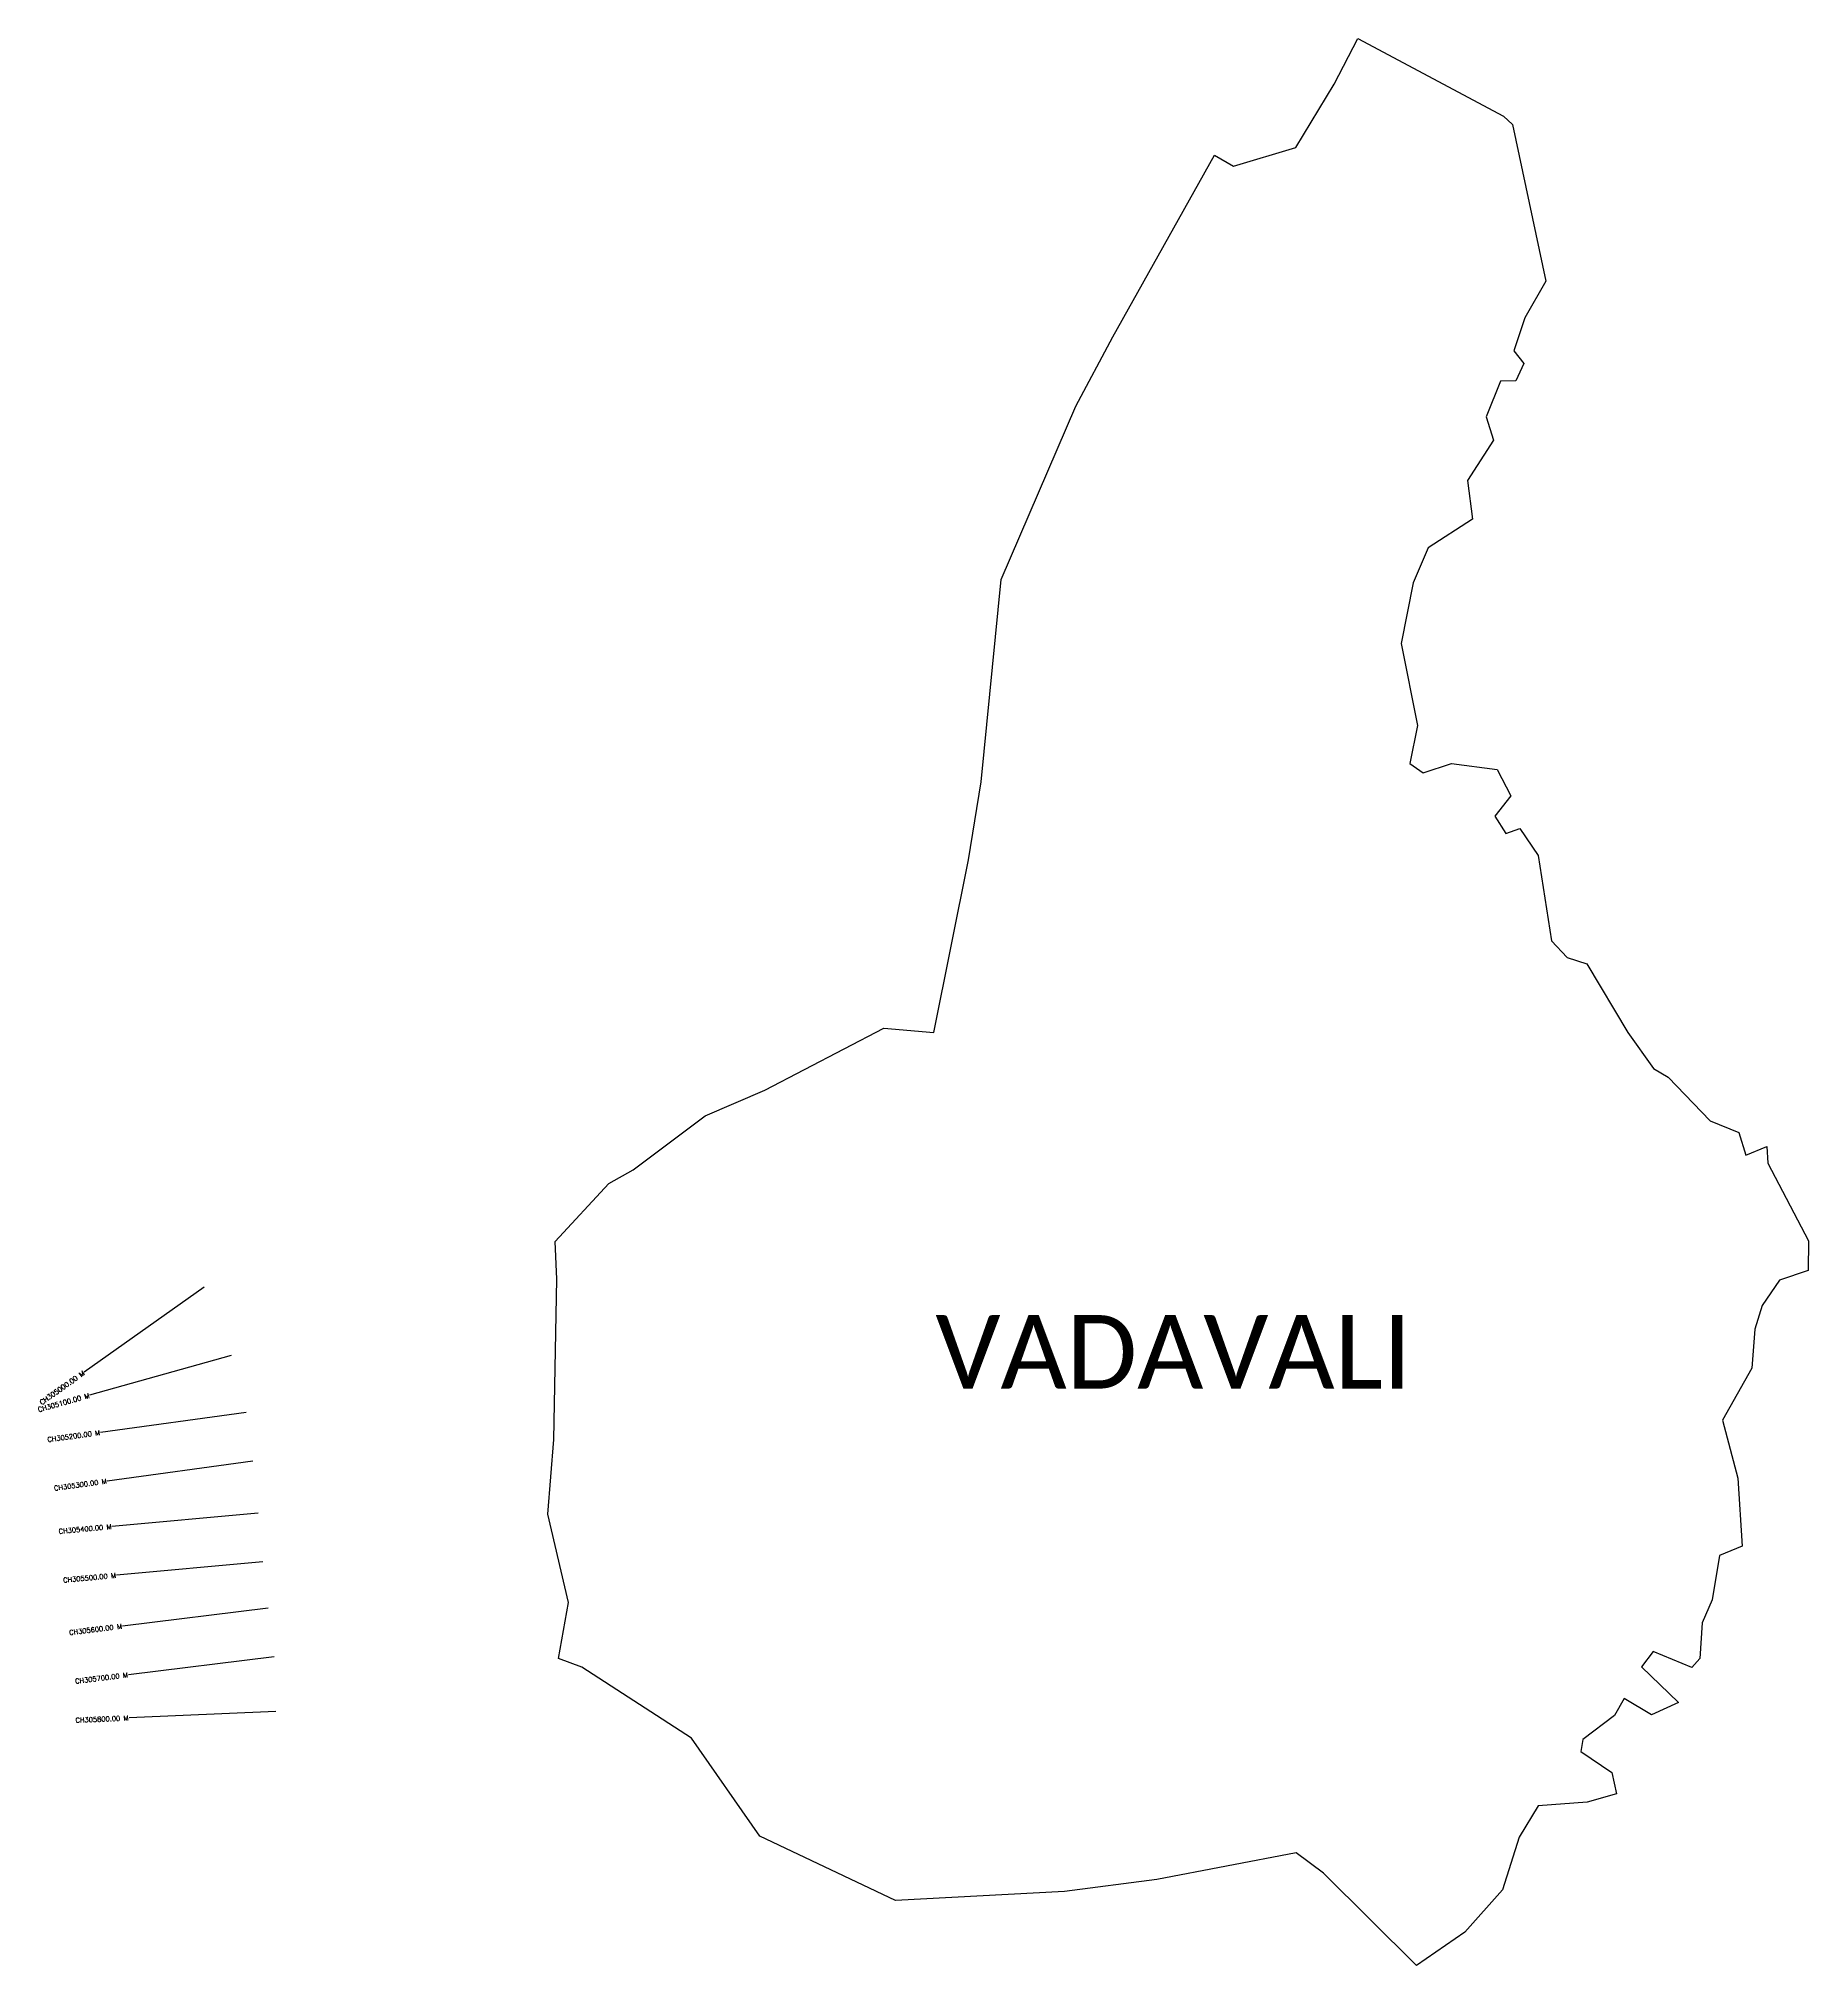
# Model space of a CAD drawing. Header units: metres. Extents: x 285921 to 289535, y 2012164 to 2016097.
import ezdxf
from ezdxf.enums import TextEntityAlignment as Align

# ---------------------------------------------------------------- set-up
doc = ezdxf.new("R2010")
doc.units = ezdxf.units.M
doc.header["$MEASUREMENT"] = 0
for name, color, linetype in [('CS', 134, 'Continuous'), ('CSMark', 6, 'Continuous'), ('village', 3, 'Continuous'), ('VILLAGE NAME', 250, 'Continuous')]:
    doc.layers.add(name, color=color, linetype=linetype)
doc.styles.get("Standard").update_dxf_attribs({"font": 'simplex.shx'})

msp = doc.modelspace()

# ---------------------------------------------------------------- linework, layer by layer
at = {"layer": 'CS'}
for p, q in [((286258.8, 2013548.6), (286014.1, 2013375.1)), ((286314, 2013409.2), (286025.3, 2013327.8)), ((286344.7, 2013292.4), (286047.5, 2013251.8)), ((286358.2, 2013193.3), (286061, 2013152.7)), ((286369.7, 2013087.4), (286070.9, 2013059.9)), ((286378.8, 2012987.8), (286080.1, 2012960.3)), ((286389.9, 2012892.9), (286092.1, 2012856.5)), ((286402, 2012793.7), (286104.3, 2012757.2)), ((286405.5, 2012682.2), (286105.8, 2012669.1))]:
    msp.add_line(p, q, dxfattribs=at)
at = {"layer": 'village', "color": 4}
msp.add_polyline3d([(288614.5, 2016097.2, 0), (288912, 2015938.9, 0), (288930.4, 2015921.8, 0), (288998.5, 2015601.6, 0), (288956.1, 2015527.3, 0), (288933.6, 2015459.9, 0), (288953.6, 2015434, 0), (288937.3, 2015398.2, 0), (288905.8, 2015397.7, 0), (288876.6, 2015325.1, 0), (288892.1, 2015277.4, 0), (288838.8, 2015195.1, 0), (288849.1, 2015116.1, 0), (288758.4, 2015057.5, 0), (288727.6, 2014986.2, 0), (288703.3, 2014862.4, 0), (288736.4, 2014695.2, 0), (288721.2, 2014617.3, 0), (288748.3, 2014598.2, 0), (288805.9, 2014617.3, 0), (288899.4, 2014605, 0), (288927.1, 2014551.4, 0), (288894.2, 2014509.6, 0), (288917, 2014474.2, 0), (288945.8, 2014484.6, 0), (288982.8, 2014429.6, 0), (289010.3, 2014255.7, 0), (289042.4, 2014221.1, 0), (289082.5, 2014208.3, 0), (289166.4, 2014068, 0), (289218.4, 2013994.8, 0), (289248.3, 2013977, 0), (289334, 2013887.8, 0), (289392.9, 2013864.1, 0), (289407.2, 2013818.2, 0), (289450, 2013835.3, 0), (289451.7, 2013801.5, 0), (289534.9, 2013643.2, 0), (289534.1, 2013582.3, 0), (289476.1, 2013562.9, 0), (289440.7, 2013511.2, 0), (289425.4, 2013462.8, 0), (289419.3, 2013383.3, 0), (289359.5, 2013276.7, 0), (289391, 2013158.7, 0), (289399.5, 2013019.9, 0), (289353.4, 2013000.9, 0), (289338, 2012910, 0), (289317.8, 2012863.1, 0), (289313.4, 2012790.4, 0), (289296.9, 2012772.2, 0), (289217.8, 2012805, 0), (289194, 2012773.8, 0), (289269.7, 2012700.9, 0), (289214.7, 2012675.6, 0), (289158.9, 2012708.6, 0), (289138.9, 2012673.9, 0), (289074.1, 2012625.4, 0), (289070, 2012600.9, 0), (289133.3, 2012558, 0), (289143.2, 2012514.5, 0), (289083.1, 2012496.9, 0), (288983, 2012490, 0), (288944.5, 2012425.8, 0), (288909.9, 2012318.5, 0), (288833.3, 2012231.7, 0), (288734.7, 2012163.9, 0), (288544.9, 2012352.1, 0), (288488.6, 2012393.5, 0), (288204.4, 2012339.6, 0), (288015.8, 2012314.7, 0), (287670.6, 2012296.6, 0), (287393.9, 2012427.6, 0), (287253.9, 2012628, 0), (287030.1, 2012773.1, 0), (286982.7, 2012790.8, 0), (287002.9, 2012905.1, 0), (286960.7, 2013085.4, 0), (286972.9, 2013237.2, 0), (286979.5, 2013565.1, 0), (286976.1, 2013641.5, 0), (287085.2, 2013760, 0), (287135.3, 2013788.2, 0), (287282, 2013898.1, 0), (287404.1, 2013950.8, 0), (287647.2, 2014077.3, 0), (287749.2, 2014068.6, 0), (287820.1, 2014420.5, 0), (287845.4, 2014579.8, 0), (287886.2, 2014993.1, 0), (288039.3, 2015346.6, 0), (288114.5, 2015488.2, 0), (288322.4, 2015859.1, 0), (288361, 2015836.4, 0), (288488.4, 2015874.6, 0), (288566.2, 2016003.7, 0), (288614.5, 2016097.2, 0)], close=True, dxfattribs=at)

# ---------------------------------------------------------------- texts
at = {"layer": 'CSMark'}
for s, rotation, p in [('CH305000.00 M', 35.3365, (286013.3, 2013374.5)), ('CH305100.00 M', 15.7561, (286024.3, 2013327.5)), ('CH305200.00 M', 7.7684, (286046.5, 2013251.7)), ('CH305300.00 M', 7.7684, (286060, 2013152.6)), ('CH305400.00 M', 5.2563, (286070, 2013059.8)), ('CH305500.00 M', 5.2563, (286079.1, 2012960.2)), ('CH305600.00 M', 6.9767, (286091.1, 2012856.4)), ('CH305700.00 M', 6.9767, (286103.3, 2012757.1)), ('CH305800.00 M', 2.4996, (286104.8, 2012669.1))]:
    msp.add_text(s, height=10, rotation=rotation, dxfattribs=at).set_placement(p, align=Align.MIDDLE_RIGHT)
at = {"layer": 'VILLAGE NAME', "insert": (287752.4, 2013491.4), "char_height": 150, "attachment_point": 1}
msp.add_mtext_dynamic_manual_height_columns('{\\fCalibri|b0|i0|c0|p34;VADAVALI}', width=1877.914, gutter_width=1, heights=[0], dxfattribs=at)

doc.saveas('drawing.dxf')
